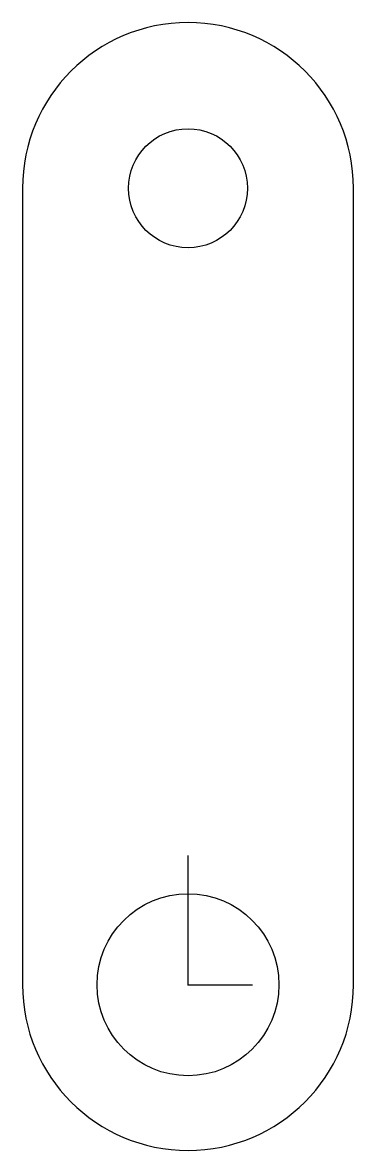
# Model space of a CAD drawing. Header units: millimetres. Extents: x -10.9 to 10.9, y -10.9 to 63.4.
import ezdxf

# ---------------------------------------------------------------- set-up
doc = ezdxf.new("R2010")
doc.units = ezdxf.units.MM
doc.header["$PDSIZE"] = -1

msp = doc.modelspace()

# ---------------------------------------------------------------- linework, layer by layer
at = {"color": 7, "linetype": 'Continuous', "lineweight": 25}
for p, q in [((-10.925, 52.503), (-10.925, 0)), ((10.925, 0), (10.925, 52.503))]:
    msp.add_line(p, q, dxfattribs=at)
at = {"color": 7, "linetype": 'Continuous'}
for q in [(0, 8.511), (4.255, 0)]:
    msp.add_line((0, 0), q, dxfattribs=at)
at = {"color": 7, "linetype": 'Continuous', "lineweight": 25}
for centre, radius in [((0, 52.503), 3.925), ((0, 0), 6.002)]:
    msp.add_circle(centre, radius, dxfattribs=at)
for centre, start, end in [((0, 52.503), 0, 180), ((0, 0), 180, 0)]:
    msp.add_arc(centre, 10.925, start, end, dxfattribs=at)
at = {"color": 7, "linetype": 'Continuous'}
msp.add_point((0, 0), dxfattribs=at)

doc.saveas('drawing.dxf')
